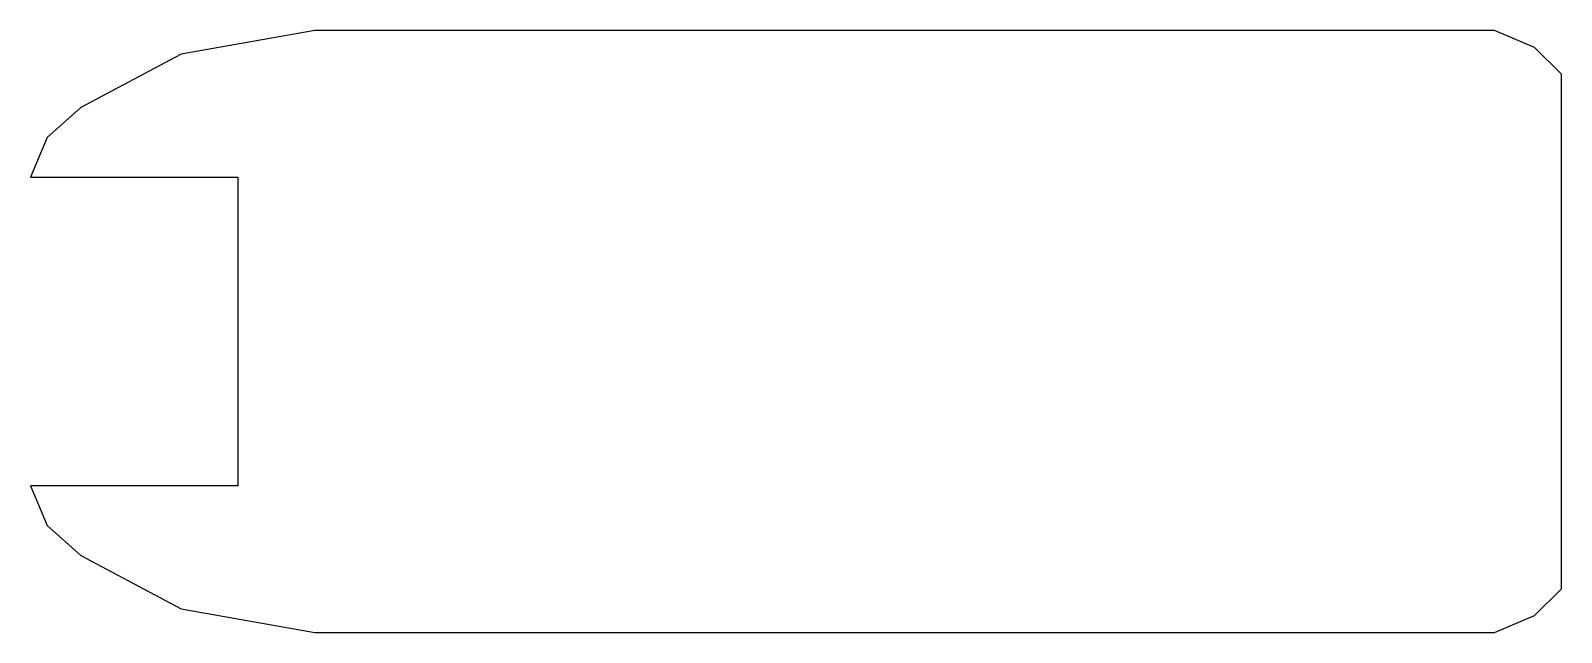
# Model space of a CAD drawing. Extents: x 20 to 65.8, y -39 to -21.
import ezdxf

# ---------------------------------------------------------------- set-up
doc = ezdxf.new("R2010")
doc.units = 0
doc.layers.add('BLACK', color=7, linetype='CONTINUOUS')

msp = doc.modelspace()

# ---------------------------------------------------------------- linework, layer by layer
at = {"layer": 'BLACK', "linetype": 'CONTINUOUS'}
for p, q in [((28.5, -21), (24.5, -21.7)), ((58.5, -21), (28.5, -21)), ((63.8, -21), (58.5, -21)), ((65, -21.5), (63.8, -21)), ((65.8, -22.3), (65, -21.5)), ((24.5, -21.7), (21.5, -23.3)), ((65.8, -37.7), (65.8, -22.3)), ((21.5, -23.3), (20.5, -24.2)), ((20.5, -24.2), (20, -25.38)), ((20, -25.38), (26.2, -25.38)), ((26.2, -25.38), (26.2, -34.62)), ((20, -34.62), (20.5, -35.8)), ((26.2, -34.62), (20, -34.62)), ((20.5, -35.8), (21.5, -36.7)), ((21.5, -36.7), (24.5, -38.3)), ((65, -38.5), (65.8, -37.7)), ((24.5, -38.3), (28.5, -39)), ((63.8, -39), (65, -38.5)), ((28.5, -39), (58.5, -39)), ((58.5, -39), (63.8, -39))]:
    msp.add_line(p, q, dxfattribs=at)

doc.saveas('drawing.dxf')
